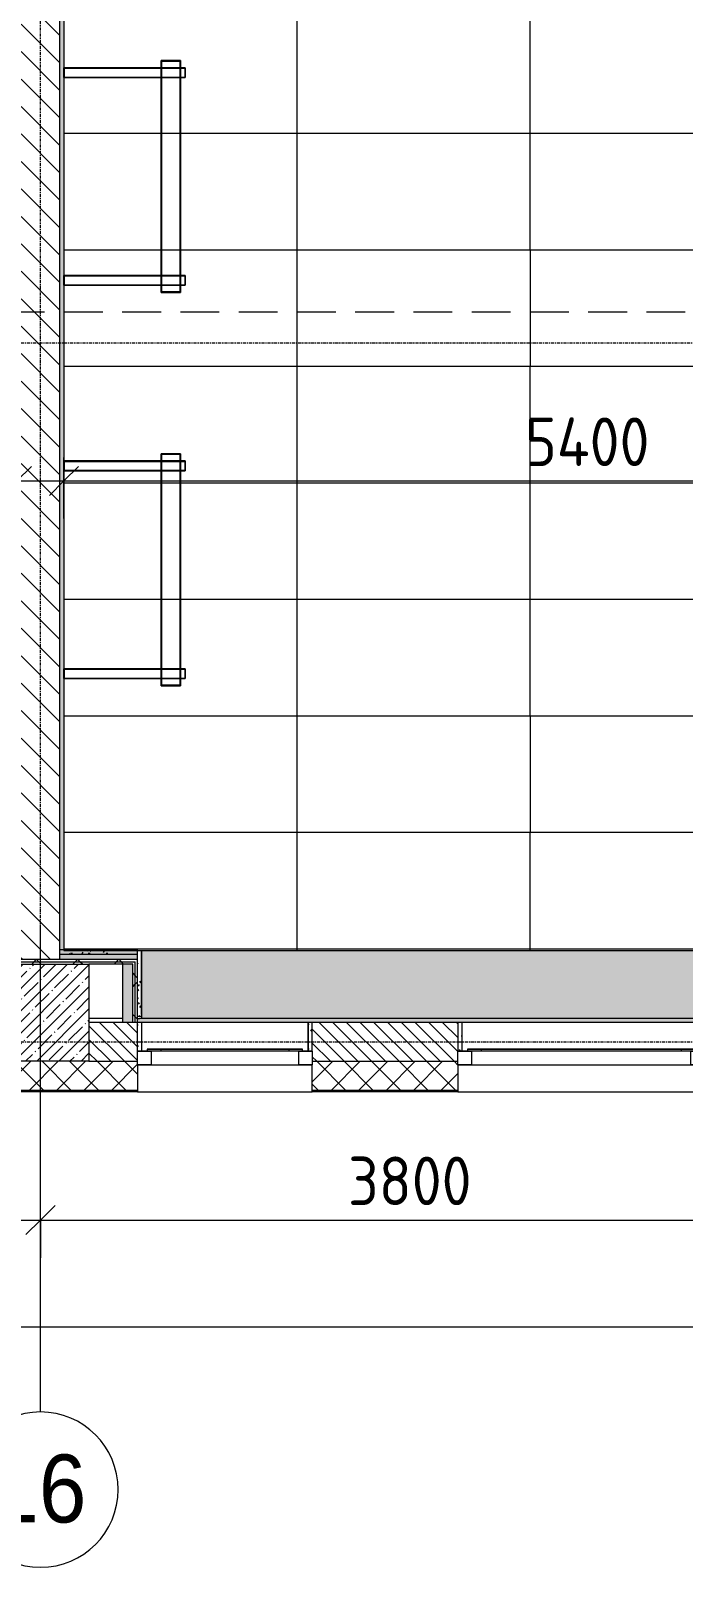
# Model space of a CAD drawing. Header units: millimetres. Extents: x 34897 to 231692, y -8553 to 29000.
# Drawn here: x 56610 to 59971, y -2706 to 5207 of the extents above; entities that cross this region are included whole.
import ezdxf

# ---------------------------------------------------------------- set-up
doc = ezdxf.new("R2010")
doc.units = ezdxf.units.MM
doc.linetypes.add('ADSK_Штрих_ш2 п1', pattern=[300, 200, -100])
doc.linetypes.add('Осевая', pattern=[31.75, 6.35, -4.7625, 15.875, -4.7625])
for name, color, linetype, lineweight in [('A-ANNO-DIMS', 7, 'Continuous', 9), ('A-ANNO-DIMS-100', 7, 'Continuous', 9), ('A-CLNG-PATT', 7, 'Continuous', 9), ('A-DETL-1', 7, 'ADSK_Штрих_ш2 п1', 9), ('A-GLAZ', 7, 'Continuous', 9), ('A-GLAZ-1', 7, 'Continuous', 13), ('A-WALL', 7, 'Continuous', 9), ('I-WALL', 7, 'Continuous', 9), ('S-COLS', 7, 'Continuous', 9), ('Оси', 7, 'Continuous', 9), ('Оси-1', 7, 'Continuous', 20), ('Оси-2', 7, 'Осевая', 9)]:
    doc.layers.add(name, color=color, linetype=linetype, lineweight=lineweight)
for name, color, linetype, lineweight, true_color in [('A-ANNO-NOTE', 1, 'Continuous', 9, 0xff0000), ('A-CLNG-1', 7, 'Continuous', 9, 0xeaeaea), ('A-WALL-1', 7, 'Continuous', 9, 0x3c3c3c), ('A-WALL-2', 7, 'Continuous', 9, 0x535353), ('A-WALL-FNSH-1', 7, 'Continuous', 9, 0x3c3c3c), ('E-LITE-EQPM-1', 7, 'Continuous', 9, 0xff8080), ('I-WALL-1', 7, 'Continuous', 9, 0x535353), ('S-COLS-1', 9, 'Continuous', 9, 0x808080), ('S-COLS-2', 7, 'Continuous', 9, 0x3c3c3c)]:
    doc.layers.add(name, color=color, linetype=linetype, lineweight=lineweight, true_color=true_color)
doc.layers.add('A-CLNG-PATT-1', color=7, linetype='Continuous', lineweight=9, transparency=1)
doc.styles.add('Arial', font='arial.ttf', dxfattribs={"width": 0.9, "height": 350})
doc.styles.add('ISOCPEUR', font='isocpeur.ttf', dxfattribs={"width": 0.9, "height": 250})
doc.dimstyles.new('ISO-2_5_0_9К_БОЛЬШОЙ', dxfattribs={"dimscale": 304.8, "dimtxt": 248.995294, "dimasz": 0.492126, "dimexe": 0.393701, "dimexo": 0.984252, "dimgap": 0, "dimtad": 1, "dimdec": 0, "dimrnd": 10, "dimzin": 0, "dimdsep": 46, "dimtxsty": 'ISOCPEUR', "dimblk1": 'OBLIQUE', "dimblk2": 'OBLIQUE', "dimsah": 1, "dimcen": 0.09, "dimdle": 0.393701, "dimazin": 0, "dimtfac": 1, "dimtdec": 4, "dimtix": 1, "dimtmove": 0, "dimatfit": 3, "dimfxl": 1, "dimtvp": 1, "dimtolj": 1, "dimtzin": 0, "dimarcsym": 2})
pattern_1 = [(0, (0, 0), (121.92, 30.48), [10.058, -81.382, 10.058, -81.382, -487.68]), (0, (0, 0), (121.92, 30.48), [-182.88, 10.058, -172.822, 10.058, -81.382, -213.36]), (0, (0, 0), (121.92, 30.48), [-457.2, 10.058, -50.902, 10.058, -142.342]), (120, (45.72, 15.24), (-87.356454, 90.345817), [10.058, -81.382, 10.058, -81.382, -487.68]), (120, (45.72, 15.24), (-87.356454, 90.345817), [-182.88, 10.058, -172.822, 10.058, -81.382, -213.36]), (120, (45.72, 15.24), (-87.356454, 90.345817), [-457.2, 10.058, -50.902, 10.058, -142.342]), (240, (60.96, 76.2), (-34.563546, -120.825817), [10.058, -81.382, 10.058, -81.382, -487.68]), (240, (60.96, 76.2), (-34.563546, -120.825817), [-182.88, 10.058, -172.822, 10.058, -81.382, -213.36]), (240, (60.96, 76.2), (-34.563546, -120.825817), [-457.2, 10.058, -50.902, 10.058, -142.342])]
pattern_2 = [(45, (0, 0), (-106.066, 106.066), []), (135, (0, 0), (-106.066, -106.066), [])]

# ---------------------------------------------------------------- blocks, each defined once
blk = doc.blocks.new('BSC_Колонна _Прямоугольная - 500х500-V16-Сводный план потолков 2 этажа в осях 12-23')
at = {"layer": 'S-COLS-1'}
h = blk.add_hatch(dxfattribs=at)
h.set_pattern_fill('FP_26', color=256, style=0, pattern_type=2)
h.set_pattern_definition([(45, (-56660, -150), (-57.02463, 57.02463), []), (45, (-56602.975, -150), (-57.02463, 57.02463), [100.806, -20.161, 3.353, -16.808])])
h.paths.add_polyline_path([(-250, -250), (250, -250), (250, 250), (-250, 250), (-250, -198)])
at = {"layer": 'S-COLS-2'}
for p, q in [((-250, 250), (250, 250)), ((-250, -198), (-250, 250)), ((250, 250), (250, -250)), ((250, -250), (-250, -250))]:
    blk.add_line(p, q, dxfattribs=at)
blk = doc.blocks.new('120_Окно_СКБ_1Ст - 120_Окно_СКБ_1Ст 900х2500_h_-20664874-Сводный план потолков 2 этажа в осях 12-23')
at = {"layer": 'A-GLAZ'}
for p, q in [((450, -57), (-450, -57)), ((-450, -127), (450, -127))]:
    blk.add_line(p, q, dxfattribs=at)
at = {"layer": 'A-GLAZ-1'}
for p, q in [((-450, -127), (-450, -57)), ((-450, -57), (-380, -57)), ((-380, -57), (-380, -127)), ((380, -127), (380, -57)), ((380, -57), (450, -57)), ((450, -57), (450, -127)), ((-380, -127), (-450, -127)), ((-400, -127), (-400, -137)), ((-400, -137), (400, -137)), ((400, -137), (-400, -137)), ((-330, -137), (-330, -127)), ((330, -137), (330, -127)), ((450, -127), (380, -127)), ((400, -137), (400, -127))]:
    blk.add_line(p, q, dxfattribs=at)
blk = doc.blocks.new('120_Окно_СКБ_2Ст - 120_Окно_СКБ_2Ст 2100х2500 _мал створка СЛЕВА_-22446485-Сводный план потолков 2 этажа в осях 12-23')
at = {"layer": 'A-GLAZ'}
for p, q in [((1050, -57), (-1050, -57)), ((-1050, -127), (1050, -127))]:
    blk.add_line(p, q, dxfattribs=at)
at = {"layer": 'A-GLAZ-1'}
for p, q in [((-1050, -127), (-1050, -57)), ((-1050, -57), (-980, -57)), ((-980, -57), (-980, -127)), ((-220, -127), (-220, -57)), ((-220, -57), (-150, -57)), ((-150, -57), (-150, -127)), ((980, -127), (980, -57)), ((980, -57), (1050, -57)), ((1050, -57), (1050, -127)), ((-980, -127), (-1050, -127)), ((-1000, -127), (-1000, -137)), ((-1000, -137), (-200, -137)), ((-200, -137), (-1000, -137)), ((-930, -137), (-930, -127)), ((-270, -137), (-270, -127)), ((-150, -127), (-220, -127)), ((-200, -137), (-200, -127)), ((-170, -127), (-170, -137)), ((-170, -137), (1000, -137)), ((1000, -137), (-170, -137)), ((-100, -137), (-100, -127)), ((930, -137), (930, -127)), ((1050, -127), (980, -127)), ((1000, -137), (1000, -127))]:
    blk.add_line(p, q, dxfattribs=at)
blk = doc.blocks.new('E220 IP40 _школа доски 1195-100 IP40 аналог 1-36_ - V1-E0-00270-60000-4001839 _ V2-A0-PR00-00_2_0017_25 _Призма стандарт_-V40-Сводный план потолков 2 этажа в осях 12-23')
at = {"layer": 'E-LITE-EQPM-1'}
for p, q in [((57281, 5016.5), (56781, 5016.5)), ((56781, 4966.5), (56781, 5016.5)), ((56781, 5016.5), (56781, 4966.5)), ((56781, 5016.5), (56821, 5016.5)), ((56783, 5014.5), (57281, 5014.5)), ((56783, 5014.5), (56783, 4968.5)), ((56783, 4968.5), (56783, 5014.5)), ((56821, 5014.5), (56783, 5014.5)), ((56821, 5016.5), (57281, 5016.5)), ((56821, 5016.5), (56821, 5014.5)), ((56821, 5014.5), (56821, 5016.5)), ((56821, 5014.5), (57281, 5014.5)), ((57281, 3859), (57281, 5054)), ((57281, 5054), (57381, 5054)), ((57381, 5054), (57281, 5054)), ((57281, 5054), (57281, 3859)), ((57282.9, 5016.5), (57281, 5016.5)), ((57281, 5016.5), (57282.9, 5016.5)), ((57281, 5014.5), (57282.9, 5014.5)), ((57281, 5014.5), (57282.9, 5014.5)), ((57283, 3862), (57283, 5051)), ((57283, 5051), (57379, 5051)), ((57379, 5051), (57283, 5051)), ((57283, 5051), (57283, 3862)), ((57379, 5051), (57283, 5051)), ((57283, 5051), (57283, 3862)), ((57283, 3862), (57283, 5051)), ((57283, 5051), (57379, 5051)), ((57379, 5016.5), (57283, 5016.5)), ((57283, 5016.5), (57379, 5016.5)), ((57283, 5014.5), (57379, 5014.5)), ((57283, 5014.5), (57379, 5014.5)), ((57379, 5051), (57379, 3862)), ((57379, 3862), (57379, 5051)), ((57379, 3862), (57379, 5051)), ((57379, 5051), (57379, 3862)), ((57381, 5016.5), (57379.1, 5016.5)), ((57379.1, 5016.5), (57381, 5016.5)), ((57379.1, 5014.5), (57381, 5014.5)), ((57379.1, 5014.5), (57381, 5014.5)), ((57381, 5054), (57381, 3859)), ((57381, 3859), (57381, 5054)), ((57406, 5016.5), (57381, 5016.5)), ((57381, 5016.5), (57406, 5016.5)), ((57381, 5014.5), (57406, 5014.5)), ((57381, 5014.5), (57406, 5014.5)), ((57406, 5016.5), (57406, 5014.5)), ((57406, 4966.5), (57406, 5016.5)), ((57406, 5014.5), (57406, 4968.5)), ((56781, 4966.5), (57281, 4966.5)), ((56821, 4966.5), (56781, 4966.5)), ((56783, 4968.5), (57281, 4968.5)), ((56783, 4968.5), (56821, 4968.5)), ((56821, 4968.5), (57281, 4968.5)), ((56821, 4968.5), (56821, 4966.5)), ((56821, 4966.5), (56821, 4968.5)), ((56821, 4966.5), (57281, 4966.5)), ((57281, 4968.5), (57282.9, 4968.5)), ((57281, 4968.5), (57282.9, 4968.5)), ((57281, 4966.5), (57282.9, 4966.5)), ((57281, 4966.5), (57282.9, 4966.5)), ((57283, 4968.5), (57379, 4968.5)), ((57283, 4968.5), (57379, 4968.5)), ((57283, 4966.5), (57379, 4966.5)), ((57283, 4966.5), (57379, 4966.5)), ((57379.1, 4968.5), (57381, 4968.5)), ((57379.1, 4968.5), (57381, 4968.5)), ((57379.1, 4966.5), (57381, 4966.5)), ((57379.1, 4966.5), (57381, 4966.5)), ((57381, 4968.5), (57406, 4968.5)), ((57381, 4968.5), (57406, 4968.5)), ((57381, 4966.5), (57406, 4966.5)), ((57381, 4966.5), (57406, 4966.5)), ((57406, 4968.5), (57406, 4966.5)), ((57281.1, 3946.5), (56781, 3946.5)), ((56781, 3896.5), (56781, 3946.5)), ((56781, 3946.5), (56781, 3896.5)), ((56781, 3946.5), (56821, 3946.5)), ((56781, 3896.5), (57281.1, 3896.5)), ((56821, 3896.5), (56781, 3896.5)), ((56783, 3944.5), (57281.1, 3944.5)), ((56783, 3944.5), (56783, 3898.5)), ((56783, 3898.5), (56783, 3944.5)), ((56821, 3944.5), (56783, 3944.5)), ((56783, 3898.5), (57281.1, 3898.5)), ((56783, 3898.5), (56821, 3898.5)), ((56821, 3946.5), (57281.1, 3946.5)), ((56821, 3946.5), (56821, 3944.5)), ((56821, 3944.5), (56821, 3946.5)), ((56821, 3944.5), (57283, 3944.5)), ((56821, 3898.5), (57281.1, 3898.5)), ((56821, 3898.5), (56821, 3896.5)), ((56821, 3896.5), (56821, 3898.5)), ((56821, 3896.5), (57281.1, 3896.5)), ((57283, 3946.5), (57281.1, 3946.5)), ((57281.1, 3946.5), (57283, 3946.5)), ((57281.1, 3944.5), (57283, 3944.5)), ((57281.1, 3898.5), (57283, 3898.5)), ((57281.1, 3898.5), (57283, 3898.5)), ((57281.1, 3896.5), (57283, 3896.5)), ((57281.1, 3896.5), (57283, 3896.5)), ((57379, 3946.5), (57283, 3946.5)), ((57283, 3946.5), (57379, 3946.5)), ((57283, 3944.5), (57379, 3944.5)), ((57283, 3944.5), (57379, 3944.5)), ((57283, 3898.5), (57379, 3898.5)), ((57283, 3898.5), (57379, 3898.5)), ((57283, 3896.5), (57379, 3896.5)), ((57283, 3896.5), (57379, 3896.5)), ((57380.9, 3946.5), (57379, 3946.5)), ((57379, 3946.5), (57380.9, 3946.5)), ((57379, 3944.5), (57380.9, 3944.5)), ((57379, 3944.5), (57380.9, 3944.5)), ((57379, 3898.5), (57380.9, 3898.5)), ((57379, 3898.5), (57380.9, 3898.5)), ((57379, 3896.5), (57380.9, 3896.5)), ((57379, 3896.5), (57380.9, 3896.5)), ((57406, 3946.5), (57380.9, 3946.5)), ((57380.9, 3946.5), (57406, 3946.5)), ((57380.9, 3944.5), (57406, 3944.5)), ((57380.9, 3944.5), (57406, 3944.5)), ((57380.9, 3898.5), (57406, 3898.5)), ((57380.9, 3898.5), (57406, 3898.5)), ((57380.9, 3896.5), (57406, 3896.5)), ((57380.9, 3896.5), (57406, 3896.5)), ((57406, 3946.5), (57406, 3944.5)), ((57406, 3896.5), (57406, 3946.5)), ((57406, 3944.5), (57406, 3898.5)), ((57406, 3898.5), (57406, 3896.5)), ((57381, 3859), (57281, 3859)), ((57281, 3859), (57381, 3859)), ((57379, 3862), (57283, 3862)), ((57283, 3862), (57379, 3862)), ((57283, 3862), (57379, 3862)), ((57379, 3862), (57283, 3862))]:
    blk.add_line(p, q, dxfattribs=at)
blk = doc.blocks.new('Рассеиватель E220 - V2-A0-PR00-00_2_0016_25 Призма стандарт-27752360-Сводный план потолков 2 этажа в осях 12-23')
at = {"layer": 'E-LITE-EQPM-1'}
for p, q in [((-594.5, -48), (-594.5, 48)), ((-594.5, 48), (594.5, 48)), ((594.5, 48), (-594.5, 48)), ((-594.5, 48), (-594.5, -48)), ((594.5, 48), (594.5, -48)), ((594.5, -48), (594.5, 48)), ((594.5, -48), (-594.5, -48)), ((-594.5, -48), (594.5, -48))]:
    blk.add_line(p, q, dxfattribs=at)
blk = doc.blocks.new('E220 IP40 _школа доски 1195-100 IP40 аналог 1-36_ - V1-E0-00270-60000-4001839 _ V2-A0-PR00-00_2_0017_25 _Призма стандарт_-V41-Сводный план потолков 2 этажа в осях 12-23')
at = {"layer": 'E-LITE-EQPM-1'}
for p, q in [((57281, 1834), (57281, 3029)), ((57281, 3029), (57381, 3029)), ((57381, 3029), (57281, 3029)), ((57281, 3029), (57281, 1834)), ((57283, 1837), (57283, 3026)), ((57283, 3026), (57379, 3026)), ((57379, 3026), (57283, 3026)), ((57283, 3026), (57283, 1837)), ((57379, 3026), (57283, 3026)), ((57283, 3026), (57283, 1837)), ((57283, 1837), (57283, 3026)), ((57283, 3026), (57379, 3026)), ((57379, 3026), (57379, 1837)), ((57379, 1837), (57379, 3026)), ((57379, 1837), (57379, 3026)), ((57379, 3026), (57379, 1837)), ((57381, 3029), (57381, 1834)), ((57381, 1834), (57381, 3029)), ((57281, 2991.5), (56781, 2991.5)), ((56781, 2941.5), (56781, 2991.5)), ((56781, 2991.5), (56781, 2941.5)), ((56781, 2991.5), (56821, 2991.5)), ((56781, 2941.5), (57281, 2941.5)), ((56821, 2941.5), (56781, 2941.5)), ((56783, 2989.5), (57281, 2989.5)), ((56783, 2989.5), (56783, 2943.5)), ((56783, 2943.5), (56783, 2989.5)), ((56821, 2989.5), (56783, 2989.5)), ((56783, 2943.5), (57281, 2943.5)), ((56783, 2943.5), (56821, 2943.5)), ((56821, 2991.5), (57281, 2991.5)), ((56821, 2991.5), (56821, 2989.5)), ((56821, 2989.5), (56821, 2991.5)), ((56821, 2989.5), (57281, 2989.5)), ((56821, 2943.5), (57281, 2943.5)), ((56821, 2943.5), (56821, 2941.5)), ((56821, 2941.5), (56821, 2943.5)), ((56821, 2941.5), (57281, 2941.5)), ((57282.9, 2991.5), (57281, 2991.5)), ((57281, 2991.5), (57282.9, 2991.5)), ((57281, 2989.5), (57282.9, 2989.5)), ((57281, 2989.5), (57282.9, 2989.5)), ((57281, 2943.5), (57282.9, 2943.5)), ((57281, 2943.5), (57282.9, 2943.5)), ((57281, 2941.5), (57282.9, 2941.5)), ((57281, 2941.5), (57282.9, 2941.5)), ((57379, 2991.5), (57283, 2991.5)), ((57283, 2991.5), (57379, 2991.5)), ((57283, 2989.5), (57379, 2989.5)), ((57283, 2989.5), (57379, 2989.5)), ((57283, 2943.5), (57379, 2943.5)), ((57283, 2943.5), (57379, 2943.5)), ((57283, 2941.5), (57379, 2941.5)), ((57283, 2941.5), (57379, 2941.5)), ((57381, 2991.5), (57379.1, 2991.5)), ((57379.1, 2991.5), (57381, 2991.5)), ((57379.1, 2989.5), (57381, 2989.5)), ((57379.1, 2989.5), (57381, 2989.5)), ((57379.1, 2943.5), (57381, 2943.5)), ((57379.1, 2943.5), (57381, 2943.5)), ((57379.1, 2941.5), (57381, 2941.5)), ((57379.1, 2941.5), (57381, 2941.5)), ((57406, 2991.5), (57381, 2991.5)), ((57381, 2991.5), (57406, 2991.5)), ((57381, 2989.5), (57406, 2989.5)), ((57381, 2989.5), (57406, 2989.5)), ((57381, 2943.5), (57406, 2943.5)), ((57381, 2943.5), (57406, 2943.5)), ((57381, 2941.5), (57406, 2941.5)), ((57381, 2941.5), (57406, 2941.5)), ((57406, 2991.5), (57406, 2989.5)), ((57406, 2941.5), (57406, 2991.5)), ((57406, 2989.5), (57406, 2943.5)), ((57406, 2943.5), (57406, 2941.5)), ((57281.1, 1921.5), (56781, 1921.5)), ((56781, 1871.5), (56781, 1921.5)), ((56781, 1921.5), (56781, 1871.5)), ((56781, 1921.5), (56821, 1921.5)), ((56783, 1919.5), (57281.1, 1919.5)), ((56783, 1919.5), (56783, 1873.5)), ((56783, 1873.5), (56783, 1919.5)), ((56821, 1919.5), (56783, 1919.5)), ((56821, 1921.5), (57281.1, 1921.5)), ((56821, 1921.5), (56821, 1919.5)), ((56821, 1919.5), (56821, 1921.5)), ((56821, 1919.5), (57281.1, 1919.5)), ((57283, 1921.5), (57281.1, 1921.5)), ((57281.1, 1921.5), (57283, 1921.5)), ((57281.1, 1919.5), (57283, 1919.5)), ((57281.1, 1919.5), (57283, 1919.5)), ((57379, 1921.5), (57283, 1921.5)), ((57283, 1921.5), (57379, 1921.5)), ((57283, 1919.5), (57379, 1919.5)), ((57283, 1919.5), (57379, 1919.5)), ((57380.9, 1921.5), (57379, 1921.5)), ((57379, 1921.5), (57380.9, 1921.5)), ((57379, 1919.5), (57380.9, 1919.5)), ((57379, 1919.5), (57380.9, 1919.5)), ((57406, 1921.5), (57380.9, 1921.5)), ((57380.9, 1921.5), (57406, 1921.5)), ((57380.9, 1919.5), (57406, 1919.5)), ((57380.9, 1919.5), (57406, 1919.5)), ((57406, 1921.5), (57406, 1919.5)), ((57406, 1871.5), (57406, 1921.5)), ((57406, 1919.5), (57406, 1873.5)), ((56781, 1871.5), (57281.1, 1871.5)), ((56821, 1871.5), (56781, 1871.5)), ((56783, 1873.5), (57281.1, 1873.5)), ((56783, 1873.5), (56821, 1873.5)), ((56821, 1873.5), (57281.1, 1873.5)), ((56821, 1873.5), (56821, 1871.5)), ((56821, 1871.5), (56821, 1873.5)), ((56821, 1871.5), (57281.1, 1871.5)), ((57381, 1834), (57281, 1834)), ((57281, 1834), (57381, 1834)), ((57281.1, 1873.5), (57283, 1873.5)), ((57281.1, 1873.5), (57283, 1873.5)), ((57281.1, 1871.5), (57283, 1871.5)), ((57281.1, 1871.5), (57283, 1871.5)), ((57283, 1873.5), (57379, 1873.5)), ((57283, 1873.5), (57379, 1873.5)), ((57283, 1871.5), (57379, 1871.5)), ((57283, 1871.5), (57379, 1871.5)), ((57379, 1837), (57283, 1837)), ((57283, 1837), (57379, 1837)), ((57283, 1837), (57379, 1837)), ((57379, 1837), (57283, 1837)), ((57379, 1873.5), (57380.9, 1873.5)), ((57379, 1873.5), (57380.9, 1873.5)), ((57379, 1871.5), (57380.9, 1871.5)), ((57379, 1871.5), (57380.9, 1871.5)), ((57380.9, 1873.5), (57406, 1873.5)), ((57380.9, 1873.5), (57406, 1873.5)), ((57380.9, 1871.5), (57406, 1871.5)), ((57380.9, 1871.5), (57406, 1871.5)), ((57406, 1873.5), (57406, 1871.5))]:
    blk.add_line(p, q, dxfattribs=at)
blk = doc.blocks.new('Ось сетки - D8-29747960-Сводный план потолков 2 этажа в осях 12-23')
at = {"layer": 'Оси-1'}
for start, end in [(360, 180), (180, 360)]:
    blk.add_arc((0, 0), 4, start, end, dxfattribs=at)
blk = doc.blocks.new('DIMBLOCK8-Сводный план потолков 2 этажа в осях 12-23')
at = {"layer": 'A-ANNO-DIMS-100'}
for p, q in [((54460, -1111.8), (54460, -797.9)), ((56660, -1111.8), (56660, -797.9)), ((54460, -917.9), (56660, -917.9)), ((54460, -917.9), (54460, -1111.8)), ((56660, -917.9), (56660, -1111.8))]:
    blk.add_line(p, q, dxfattribs=at)
at = {"layer": 'A-ANNO-DIMS-100', "lineweight": 20}
for p, q in [((54460, -917.9), (54535, -842.9)), ((56660, -917.9), (56735, -842.9)), ((54460, -917.9), (54385, -992.9)), ((56660, -917.9), (56585, -992.9))]:
    blk.add_line(p, q, dxfattribs=at)
at = {"layer": 'A-ANNO-DIMS-100', "color": 0, "insert": (55244, -591.3), "char_height": 250, "width": 758.478, "attachment_point": 1, "line_spacing_factor": 1.149209, "style": 'ISOCPEUR'}
blk.add_mtext('2200', dxfattribs=at)
blk = doc.blocks.new('_Oblique')
at = {"color": 0, "linetype": 'ByBlock', "lineweight": -2}
blk.add_line((-0.5, -0.5), (0.5, 0.5), dxfattribs=at)
blk = doc.blocks.new('DIMBLOCK9-Сводный план потолков 2 этажа в осях 12-23')
at = {"layer": 'A-ANNO-DIMS-100'}
for p, q in [((56660, -1111.8), (56660, -797.9)), ((60460, -1111.8), (60460, -797.9)), ((56660, -917.9), (60460, -917.9)), ((56660, -917.9), (56660, -1111.8)), ((60460, -917.9), (60460, -1111.8))]:
    blk.add_line(p, q, dxfattribs=at)
at = {"layer": 'A-ANNO-DIMS-100', "lineweight": 20}
for p, q in [((56660, -917.9), (56735, -842.9)), ((60460, -917.9), (60535, -842.9)), ((56660, -917.9), (56585, -992.9)), ((60460, -917.9), (60385, -992.9))]:
    blk.add_line(p, q, dxfattribs=at)
at = {"layer": 'A-ANNO-DIMS-100', "color": 0, "insert": (58244, -591.3), "char_height": 250, "width": 758.478, "attachment_point": 1, "line_spacing_factor": 1.149209, "style": 'ISOCPEUR'}
blk.add_mtext('3800', dxfattribs=at)
blk = doc.blocks.new('DIMBLOCK19-Сводный план потолков 2 этажа в осях 12-23')
at = {"layer": 'A-ANNO-DIMS-100'}
for p, q in [((38310, -1662), (38310, -1348.1)), ((84560, -1662), (84560, -1348.1)), ((38190, -1468.1), (84680, -1468.1)), ((38310, -1468.1), (38310, -1662)), ((84560, -1468.1), (84560, -1662))]:
    blk.add_line(p, q, dxfattribs=at)
at = {"layer": 'A-ANNO-DIMS-100', "lineweight": 20}
for p, q in [((38310, -1468.1), (38385, -1393.1)), ((84560, -1468.1), (84635, -1393.1)), ((38310, -1468.1), (38235, -1543.1)), ((84560, -1468.1), (84485, -1543.1))]:
    blk.add_line(p, q, dxfattribs=at)
at = {"layer": 'A-ANNO-DIMS-100', "color": 0, "insert": (61028, -1141.5), "char_height": 250, "width": 976.828, "attachment_point": 1, "line_spacing_factor": 1.149209, "style": 'ISOCPEUR'}
blk.add_mtext('46250', dxfattribs=at)
blk = doc.blocks.new('DIMBLOCK69-Сводный план потолков 2 этажа в осях 12-23')
at = {"layer": 'A-ANNO-DIMS-100'}
for p, q in [((53054, 2694.7), (53054, 3008.7)), ((56539, 2694.7), (56539, 3008.7)), ((53054, 2888.7), (56659, 2888.7)), ((53054, 2888.7), (53054, 2694.7)), ((56539, 2888.7), (56539, 2694.7))]:
    blk.add_line(p, q, dxfattribs=at)
at = {"layer": 'A-ANNO-DIMS-100', "lineweight": 20}
for p, q in [((53054, 2888.7), (53129, 2963.7)), ((56539, 2888.7), (56614, 2963.7)), ((53054, 2888.7), (52979, 2813.7)), ((56539, 2888.7), (56464, 2813.7))]:
    blk.add_line(p, q, dxfattribs=at)
at = {"layer": 'A-ANNO-DIMS-100', "color": 0, "insert": (54468.5, 3215.3), "char_height": 250, "width": 787.208, "attachment_point": 1, "line_spacing_factor": 1.149209, "style": 'ISOCPEUR'}
blk.add_mtext('3490', dxfattribs=at)
blk = doc.blocks.new('DIMBLOCK72-Сводный план потолков 2 этажа в осях 12-23')
at = {"layer": 'A-ANNO-DIMS-100'}
for p, q in [((56781, 2694.7), (56781, 3008.7)), ((62186, 2694.7), (62186, 3008.7)), ((56661, 2888.7), (62186, 2888.7)), ((56781, 2888.7), (56781, 2694.7)), ((62186, 2888.7), (62186, 2694.7))]:
    blk.add_line(p, q, dxfattribs=at)
at = {"layer": 'A-ANNO-DIMS-100', "lineweight": 20}
for p, q in [((56781, 2888.7), (56856, 2963.7)), ((62186, 2888.7), (62261, 2963.7)), ((56781, 2888.7), (56706, 2813.7)), ((62186, 2888.7), (62111, 2813.7))]:
    blk.add_line(p, q, dxfattribs=at)
at = {"layer": 'A-ANNO-DIMS-100', "color": 0, "insert": (59155.5, 3215.3), "char_height": 250, "width": 787.208, "attachment_point": 1, "line_spacing_factor": 1.149209, "style": 'ISOCPEUR'}
blk.add_mtext('5400', dxfattribs=at)

msp = doc.modelspace()

# ---------------------------------------------------------------- hatches: boundary and pattern name
at = {"layer": 'A-CLNG-PATT'}
h = msp.add_hatch(dxfattribs=at)
h.set_pattern_fill('FP_54', color=256, style=0, pattern_type=2)
h.set_pattern_definition([(180, (51981, 7679), (7e-14, -600), []), (270, (51981, 7679), (1200, 7e-14), [])])
h.paths.add_polyline_path([(65390, 470), (65389, 7050), (64760, 7050), (64759, 7660), (63411, 7659), (63411, 7652), (62219, 7651), (62219, 7049.5), (62211, 7050), (62210, 7050), (60890, 7050), (60889, 7680), (56930, 7680), (56930, 7380), (56780, 7379), (56780, 475), (57160, 475), (57160, 470), (60910, 470), (60910, 475), (61690, 475), (61690, 470), (64439.4, 470)])
h.paths.add_polyline_path([(63981.8, 1078.6), (62781.8, 1078.6), (62781.8, 1678.6), (63981.8, 1678.6), (63981.8, 1221.5)])
h.paths.add_polyline_path([(61530, 1078.6), (60381.8, 1078.6), (60381.8, 1678.6), (61581.8, 1678.6), (61581.8, 1078.6)])
h.paths.add_polyline_path([(57981.8, 1078.6), (57981.8, 1678.6), (59181.8, 1678.6), (59181.8, 1078.6), (58620.6, 1078.6)])
h.paths.add_polyline_path([(63981.8, 3478.6), (62781.8, 3478.6), (62781.8, 4078.6), (63981.8, 4078.6)])
h.paths.add_polyline_path([(60381.8, 3478.6), (60381.8, 4078.6), (61581.8, 4078.6), (61581.8, 3478.6), (61530, 3478.6)])
h.paths.add_polyline_path([(57981.8, 3478.6), (57981.8, 4078.6), (59181.8, 4078.6), (59181.8, 3478.6), (58620.6, 3478.6)])
h.paths.add_polyline_path([(63981.8, 5878.6), (62781.8, 5878.6), (62781.8, 6478.6), (63981.8, 6478.6)])
h.paths.add_polyline_path([(60381.8, 5878.6), (60381.8, 6478.6), (61581.8, 6478.6), (61581.8, 5878.6), (61530, 5878.6)])
h.paths.add_polyline_path([(59181.8, 5878.6), (57981.8, 5878.6), (57981.8, 6478.6), (59181.8, 6478.6)])
at = {"layer": 'A-CLNG-PATT-1'}
h = msp.add_hatch(color=256, dxfattribs=at)
h.paths.add_polyline_path([(61710.1, 120), (65390, 121), (65390, 470), (61710, 470), (61710, 120)])
h.paths.add_polyline_path([(60889, 121), (60889, 470), (57181, 470), (57181, 121), (60075.3, 121)])
at = {"layer": 'A-WALL'}
h = msp.add_hatch(dxfattribs=at)
h.set_pattern_fill('FP_20', color=256, style=0, pattern_type=2)
h.set_pattern_definition([(135, (0, 0), (-35.35534, -35.35534), [])])
h.paths.add_polyline_path([(58810, -100), (58810, 100), (58060, 100), (58060, -100), (58620.6, -100)])
h.paths.add_polyline_path([(56910, -100), (57160, -100), (57160, 100), (56910, 100), (56910, -48)])
h = msp.add_hatch(dxfattribs=at)
h.set_pattern_fill('FP_21', color=256, style=0, pattern_type=2)
h.set_pattern_definition([(45, (0, 0), (-70.71068, 70.71068), []), (135, (0, 0), (-70.71068, -70.71068), [])])
h.paths.add_polyline_path([(75700, -250), (75700, -100), (71560, -100), (71560, -250), (75349.7, -250)])
h.paths.add_polyline_path([(70258.2, -250), (70660, -250), (70660, -100), (67060, -100), (67060, -250), (68803.5, -250)])
h.paths.add_polyline_path([(65910, -250), (66160, -250), (66160, -100), (65160, -100), (65160, -250), (65894.1, -250)])
h.paths.add_polyline_path([(62060, -250), (62060, -100), (60910, -100), (60910, -250), (61530, -250)])
h.paths.add_polyline_path([(58060, -250), (58810, -250), (58810, -100), (58060, -100), (58060, -118)])
h.paths.add_polyline_path([(57160, -250), (57160, -100), (56410, -100), (56410, -250)])
h.paths.add_polyline_path([(52801.7, -250), (53310, -250), (53310, -100), (51910, -100), (51910, -250)])
h.paths.add_polyline_path([(47410, -250), (48810, -250), (48810, -100), (47410, -100), (47410, -118)])
h.paths.add_polyline_path([(45310, -250), (45310, -100), (44936.3, -100), (44936.3, -250)])
h.paths.add_polyline_path([(44036.3, -250), (44036.3, -100), (42660, -100), (42660, -250)])
h.paths.add_polyline_path([(39560, -250), (39560, -100), (38742.7, -100), (38742.7, -250)])
at = {"layer": 'I-WALL'}
h = msp.add_hatch(dxfattribs=at)
h.set_pattern_fill('FP_19', color=256, style=0, pattern_type=2)
h.set_pattern_definition([(135, (0, 0), (-70.71068, -70.71068), [])])
h.paths.add_polyline_path([(56560, 425), (56760, 425), (56760, 7400), (56560, 7400), (56560, 450)])
h = msp.add_hatch(dxfattribs=at)
h.set_pattern_fill('FP_46', color=256, style=0, pattern_type=2)
h.set_pattern_definition(pattern_1)
h.paths.add_polyline_path([(56760, 450), (56780, 450), (56780, 7380), (56760, 7380), (56760, 562.3)])
for points in [[(57085, 425), (57160, 425), (57160, 475), (56760, 475), (56760, 425), (56802.2, 425)], [(57135, 100), (57135, 400), (57085, 400), (57085, 100)]]:
    msp.add_hatch(color=256, dxfattribs=at).paths.add_polyline_path(points)
h = msp.add_hatch(dxfattribs=at)
h.set_pattern_fill('FP_56', color=256, style=0, pattern_type=2)
h.set_pattern_definition(pattern_2)
h.paths.add_polyline_path([(56620.3, 412.5), (56760, 412.5), (56760, 425), (56390, 425), (56390, 412.5), (56560, 412.5)])
h = msp.add_hatch(dxfattribs=at)
h.set_pattern_fill('FP_56', color=256, style=0, pattern_type=2)
h.set_pattern_definition(pattern_2)
h.paths.add_polyline_path([(56620.3, 400), (56760, 400), (56760, 412.5), (56390, 412.5), (56390, 400), (56560, 400)])
h = msp.add_hatch(dxfattribs=at)
h.set_pattern_fill('FP_56', color=256, style=0, pattern_type=2)
h.set_pattern_definition(pattern_2)
h.paths.add_polyline_path([(56802.2, 412.5), (57147.5, 412.5), (57147.5, 425), (56560, 425), (56560, 412.5), (56760, 412.5)])
h = msp.add_hatch(dxfattribs=at)
h.set_pattern_fill('FP_56', color=256, style=0, pattern_type=2)
h.set_pattern_definition(pattern_2)
h.paths.add_polyline_path([(56560, 400), (57135, 400), (57135, 412.5), (56560, 412.5)])
h = msp.add_hatch(dxfattribs=at)
h.set_pattern_fill('FP_46', color=256, style=0, pattern_type=2)
h.set_pattern_definition(pattern_1)
h.paths.add_polyline_path([(57165.9, 450), (57180, 450), (57180, 470), (56780, 470), (56780, 450), (57160, 450)])
h = msp.add_hatch(dxfattribs=at)
h.set_pattern_fill('FP_56', color=256, style=0, pattern_type=2)
h.set_pattern_definition(pattern_2)
h.paths.add_polyline_path([(57135, 100), (57147.5, 100), (57147.5, 412.5), (57135, 412.5), (57135, 342.6)])
h = msp.add_hatch(dxfattribs=at)
h.set_pattern_fill('FP_56', color=256, style=0, pattern_type=2)
h.set_pattern_definition(pattern_2)
h.paths.add_polyline_path([(57147.5, 100), (57160, 100), (57160, 425), (57147.5, 425), (57147.5, 342.6)])
h = msp.add_hatch(dxfattribs=at)
h.set_pattern_fill('FP_46', color=256, style=0, pattern_type=2)
h.set_pattern_definition(pattern_1)
h.paths.add_polyline_path([(57180, 130), (57180, 450), (57160, 450), (57160, 130), (57165.9, 130)])
h = msp.add_hatch(dxfattribs=at)
h.set_pattern_fill('FP_46', color=256, style=0, pattern_type=2)
h.set_pattern_definition(pattern_1)
h.paths.add_polyline_path([(60900, 100), (60900, 120), (57160, 120), (57160, 100), (60075.3, 100)])
h = msp.add_hatch(dxfattribs=at)
h.set_pattern_fill('FP_46', color=256, style=0, pattern_type=2)
h.set_pattern_definition(pattern_1)
h.paths.add_polyline_path([(57160, -48), (57180, -48), (57180, 100), (57160, 100)])
h = msp.add_hatch(dxfattribs=at)
h.set_pattern_fill('FP_46', color=256, style=0, pattern_type=2)
h.set_pattern_definition(pattern_1)
h.paths.add_polyline_path([(58060, -48), (58060, 100), (58040, 100), (58040, -48)])
h = msp.add_hatch(dxfattribs=at)
h.set_pattern_fill('FP_46', color=256, style=0, pattern_type=2)
h.set_pattern_definition(pattern_1)
h.paths.add_polyline_path([(58830, -48), (58830, 100), (58810, 100), (58810, -48)])

# ---------------------------------------------------------------- linework, layer by layer
at = {"layer": 'A-ANNO-NOTE'}
for p, q in [((57981.5, 4078.6), (59181.5, 4078.6)), ((57981.5, 3478.6), (57981.5, 4078.6)), ((59181.5, 4078.6), (59181.5, 3478.6)), ((59181.5, 3478.6), (57981.5, 3478.6)), ((57981.5, 1678.6), (59181.5, 1678.6)), ((57981.5, 1078.6), (57981.5, 1678.6)), ((59181.5, 1678.6), (59181.5, 1078.6)), ((59181.5, 1078.6), (57981.5, 1078.6))]:
    msp.add_line(p, q, dxfattribs=at)
at = {"layer": 'A-CLNG-1'}
for p, q in [((57981.8, 3478.6), (57981.8, 4078.6)), ((57981.8, 4078.6), (59181.8, 4078.6)), ((59181.8, 4078.6), (59181.8, 3478.6)), ((59181.8, 3478.6), (57981.8, 3478.6)), ((57981.8, 1078.6), (57981.8, 1678.6)), ((57981.8, 1678.6), (59181.8, 1678.6)), ((59181.8, 1678.6), (59181.8, 1078.6)), ((59181.8, 1078.6), (57981.8, 1078.6)), ((57180, 470), (60890, 470)), ((57181, 140.5), (57181, 121)), ((57181, 121), (60889, 121)), ((57181, 100), (57181, -48)), ((58831, 100), (58831, -48))]:
    msp.add_line(p, q, dxfattribs=at)
at = {"layer": 'A-DETL-1'}
msp.add_line((38781, 3760), (65410, 3760), dxfattribs=at)
at = {"layer": 'A-WALL'}
for p, q in [((56780, 7380), (56780, 471)), ((56390, 425), (57160, 425)), ((56390, 412.5), (57147.5, 412.5)), ((57135, 100), (57135, 400)), ((57147.5, 100), (57147.5, 412.5)), ((57160, -250), (56410, -250)), ((57160, -253), (56410, -253)), ((58810, -250), (58060, -250)), ((58810, -253), (58060, -253))]:
    msp.add_line(p, q, dxfattribs=at)
at = {"layer": 'A-WALL-1'}
for p, q in [((56760, 425), (56760, 7400)), ((56760, 475), (57160, 475)), ((57160, -48), (57160, 475)), ((57160, 450), (56760, 450)), ((56780, 470), (57180, 470)), ((57135, 400), (56910, 400)), ((57085, 100), (57085, 400)), ((60900, 100), (56910, 100)), ((57180, 130), (57160, 130)), ((57160, 120), (57170, 120)), ((57180, 140.5), (57180, 130)), ((57180, 100), (57180, -48)), ((58040, -48), (58040, 100)), ((58060, -48), (58060, 100)), ((58810, 100), (58810, -48)), ((58830, 100), (58830, -48)), ((56910, -100), (57160, -100)), ((57160, -118), (57160, -250)), ((58060, -100), (58810, -100)), ((58060, -250), (58060, -118)), ((58810, -118), (58810, -250))]:
    msp.add_line(p, q, dxfattribs=at)
at = {"layer": 'A-WALL-2'}
for p, q in [((57160, -258), (58060, -258)), ((58810, -258), (60910, -258))]:
    msp.add_line(p, q, dxfattribs=at)
at = {"layer": 'A-WALL-FNSH-1'}
for p, q in [((56781, 7379), (56781, 471)), ((56780, 470), (56780, 471)), ((56781, 471), (57181, 471)), ((57180, 140.5), (57180, 470)), ((57181, 471), (57181, 140.5)), ((57170, 120), (57170, 121)), ((57170, 121), (57181, 121)), ((60900, 120), (57170, 120)), ((57181, 140.5), (57180, 140.5)), ((57181, 100), (57181, -48)), ((58039, -48), (58039, 100)), ((58831, 100), (58831, -48)), ((57160, -258), (56410, -258)), ((57160, -250), (57160, -258)), ((58060, -258), (58060, -250)), ((58810, -258), (58060, -258)), ((58810, -250), (58810, -258))]:
    msp.add_line(p, q, dxfattribs=at)
at = {"layer": 'I-WALL-1'}
msp.add_line((57085, 120), (56910, 120), dxfattribs=at)
at = {"layer": 'Оси'}
msp.add_line((56660, -1906.3), (56660, 593.7), dxfattribs=at)
at = {"layer": 'Оси-2'}
for p, q in [((56660, 593.7), (56660, 24898.1)), ((38196.8, 3600), (82030.3, 3600)), ((38196.8, 0), (82030.3, 0))]:
    msp.add_line(p, q, dxfattribs=at)

# ---------------------------------------------------------------- block references
at = {"layer": 'A-GLAZ', "rotation": 180}
for name, p in [('120_Окно_СКБ_1Ст - 120_Окно_СКБ_1Ст 900х2500_h_-20664874-Сводный план потолков 2 этажа в осях 12-23', (57610, -175)), ('120_Окно_СКБ_2Ст - 120_Окно_СКБ_2Ст 2100х2500 _мал створка СЛЕВА_-22446485-Сводный план потолков 2 этажа в осях 12-23', (59860, -175))]:
    msp.add_blockref(name, p, dxfattribs=at)
at = {"layer": 'E-LITE-EQPM-1'}
for name in ['E220 IP40 _школа доски 1195-100 IP40 аналог 1-36_ - V1-E0-00270-60000-4001839 _ V2-A0-PR00-00_2_0017_25 _Призма стандарт_-V40-Сводный план потолков 2 этажа в осях 12-23', 'E220 IP40 _школа доски 1195-100 IP40 аналог 1-36_ - V1-E0-00270-60000-4001839 _ V2-A0-PR00-00_2_0017_25 _Призма стандарт_-V41-Сводный план потолков 2 этажа в осях 12-23']:
    msp.add_blockref(name, (0, 0), dxfattribs=at)
at = {"layer": 'E-LITE-EQPM-1', "rotation": 89.99999999999993}
for p in [(57331, 4456.5), (57331, 2431.5)]:
    msp.add_blockref('Рассеиватель E220 - V2-A0-PR00-00_2_0016_25 Призма стандарт-27752360-Сводный план потолков 2 этажа в осях 12-23', p, dxfattribs=at)
at = {"layer": 'S-COLS'}
msp.add_blockref('BSC_Колонна _Прямоугольная - 500х500-V16-Сводный план потолков 2 этажа в осях 12-23', (56660, 150), dxfattribs=at)
at = {"layer": 'Оси-1', "xscale": 99.99999999999993, "yscale": 99.99999999999993, "zscale": 99.99999999999993}
msp.add_blockref('Ось сетки - D8-29747960-Сводный план потолков 2 этажа в осях 12-23', (56660, -2306.3), dxfattribs=at)

# ---------------------------------------------------------------- texts
at = {"layer": 'Оси', "insert": (56407.4, -2125.6), "char_height": 350, "width": 606.076, "attachment_point": 1, "style": 'Arial'}
msp.add_mtext('16', dxfattribs=at)

# ---------------------------------------------------------------- dimensions: what is measured, and where the dimension line sits
at = {"layer": 'A-ANNO-DIMS'}
for base, p1, p2, override, picture, middle in [((56539, 2888.7), (53054, 2994.7), (56539, 2994.7), {"dimpost": '<>', "dimfxl": 3485}, 'DIMBLOCK69-Сводный план потолков 2 этажа в осях 12-23', (54796.5, 3013.7)), ((62186, 2888.7), (56781, 2994.7), (62186, 2994.7), {"dimpost": '<>', "dimfxl": 5404.999984}, 'DIMBLOCK72-Сводный план потолков 2 этажа в осях 12-23', (59483.5, 3013.7)), ((56660, -917.9), (54460, -811.8), (56660, -811.8), {"dimpost": '<>', "dimfxl": 2200}, 'DIMBLOCK8-Сводный план потолков 2 этажа в осях 12-23', (55560, -792.9)), ((60460, -917.9), (56660, -811.8), (60460, -811.8), {"dimpost": '<>', "dimfxl": 3800}, 'DIMBLOCK9-Сводный план потолков 2 этажа в осях 12-23', (58560, -792.9)), ((84560, -1468.1), (38310, -1362), (84560, -1362), {"dimpost": '<>', "dimfxl": 46250}, 'DIMBLOCK19-Сводный план потолков 2 этажа в осях 12-23', (61435, -1343.1))]:
    dim = msp.add_linear_dim(base=base, p1=p1, p2=p2, dimstyle='ISO-2_5_0_9К_БОЛЬШОЙ', override=override, dxfattribs=at)
    dim.commit()
    dim.dimension.update_dxf_attribs({"geometry": picture, "text_midpoint": middle})

doc.saveas('drawing.dxf')
